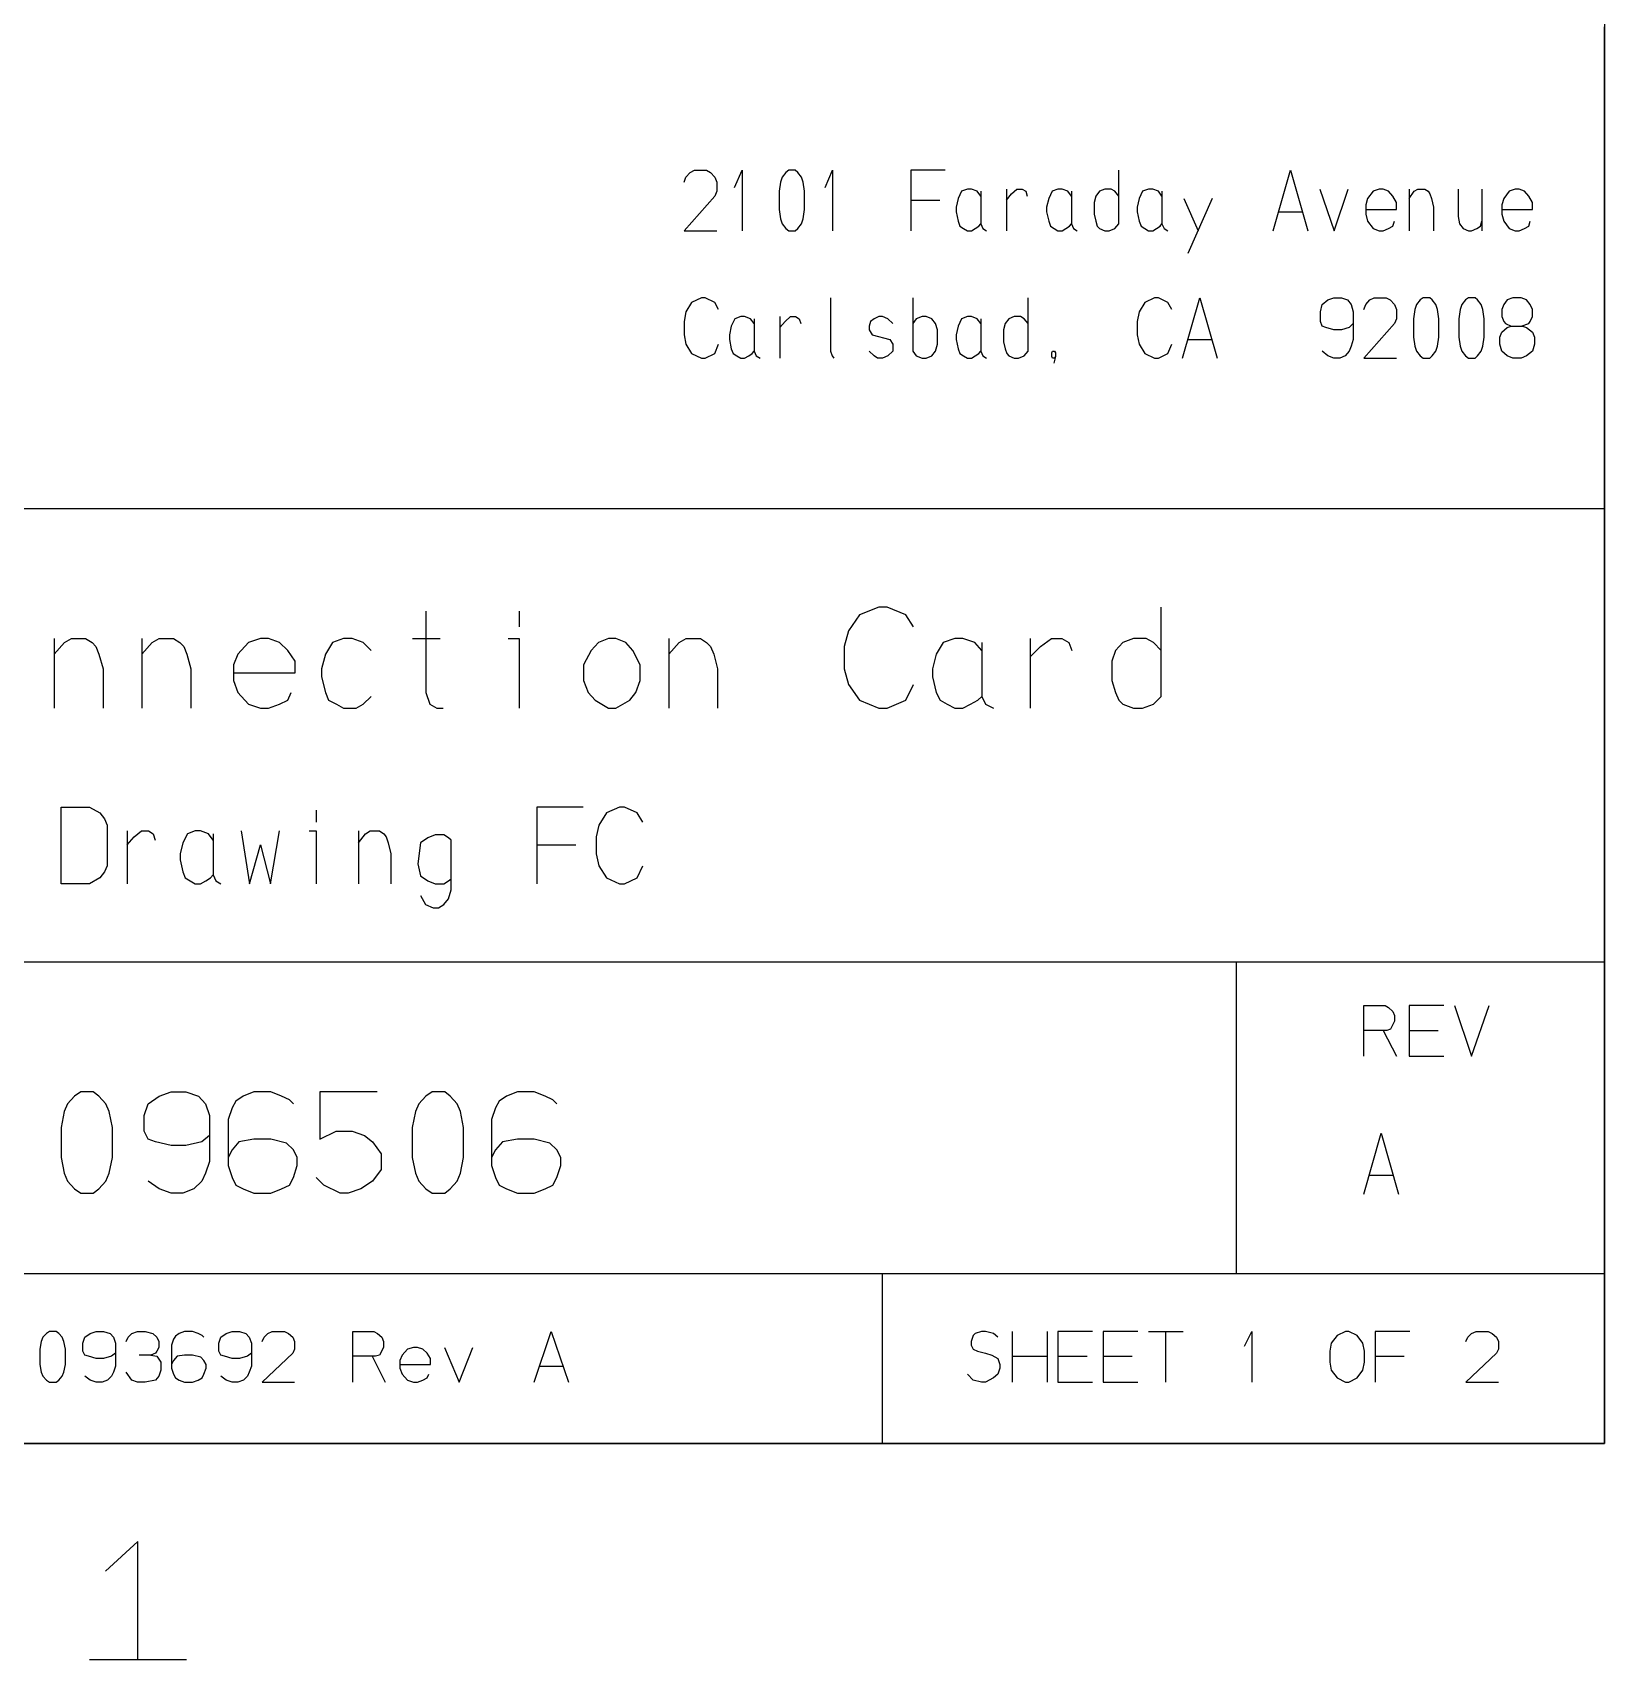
# Model space of a CAD drawing. Extents: x 0 to 1189, y 35 to 806.
# Drawn here: x 1009.8 to 1162.5, y 40.6 to 198.6 of the extents above; entities that cross this region are included whole.
import ezdxf

# ---------------------------------------------------------------- set-up
doc = ezdxf.new("R2010")
doc.units = 0
doc.layers.add('1', color=1, linetype='CONTINUOUS')

msp = doc.modelspace()

# ---------------------------------------------------------------- linework, layer by layer
at = {"layer": '1'}
for p, q in [((1162.45, 776.73), (1162.45, 61.63)), ((1162.45, 61.63), (1162.45, 199.13)), ((1073.25, 184.55), (1073.65, 185)), ((1073.65, 185), (1074.08, 185.23)), ((1074.08, 185.23), (1075.25, 185.23)), ((1075.25, 185.23), (1075.63, 185)), ((1075.63, 185), (1076.05, 184.55)), ((1077.98, 183.55), (1078.7, 185.23)), ((1078.7, 185.23), (1078.7, 179.35)), ((1082.95, 185), (1082.6, 184.55)), ((1083.25, 185.23), (1082.95, 185)), ((1083.85, 185.23), (1083.25, 185.23)), ((1084.13, 185), (1083.85, 185.23)), ((1084.48, 184.55), (1084.13, 185)), ((1086.78, 183.55), (1087.5, 185.23)), ((1087.5, 185.23), (1087.5, 179.35)), ((1098.43, 185.23), (1095.08, 185.23)), ((1095.08, 185.23), (1095.08, 179.35)), ((1115.28, 180.03), (1115.28, 185.23)), ((1130.28, 179.35), (1131.95, 185.23)), ((1131.95, 185.23), (1133.65, 179.35)), ((1073.07, 184.08), (1073.25, 184.55)), ((1076.05, 184.55), (1076.25, 184.08)), ((1076.25, 184.08), (1076.25, 183.18)), ((1082.45, 184.08), (1082.3, 183.18)), ((1082.6, 184.55), (1082.45, 184.08)), ((1084.63, 184.08), (1084.48, 184.55)), ((1084.78, 183.18), (1084.63, 184.08)), ((1100.58, 183.4), (1100, 183.18)), ((1100.98, 183.4), (1100.58, 183.4)), ((1101.53, 183.18), (1100.98, 183.4)), ((1104.38, 183.4), (1104.38, 179.35)), ((1104.88, 182.93), (1105.4, 183.4)), ((1105.4, 183.4), (1105.9, 183.4)), ((1105.9, 183.4), (1106.25, 183.18)), ((1109.38, 183.4), (1108.8, 183.18)), ((1109.78, 183.4), (1109.38, 183.4)), ((1110.35, 183.18), (1109.78, 183.4)), ((1113.93, 183.4), (1113.4, 183.18)), ((1114.55, 183.4), (1113.93, 183.4)), ((1114.9, 183.18), (1114.55, 183.4)), ((1118.18, 183.4), (1117.6, 183.18)), ((1118.58, 183.4), (1118.18, 183.4)), ((1119.15, 183.18), (1118.58, 183.4)), ((1134.8, 183.4), (1136.2, 179.35)), ((1136.2, 179.35), (1137.55, 183.4)), ((1140.58, 183.4), (1140, 183.18)), ((1140.95, 183.4), (1140.58, 183.4)), ((1141.48, 183.18), (1140.95, 183.4)), ((1143.48, 183.4), (1143.48, 179.35)), ((1143.98, 183.18), (1144.33, 183.4)), ((1144.33, 183.4), (1145, 183.4)), ((1145, 183.4), (1145.33, 183.18)), ((1148.23, 183.4), (1148.23, 180.73)), ((1150.55, 183.4), (1150.55, 179.35)), ((1153.78, 183.4), (1153.2, 183.18)), ((1154.15, 183.4), (1153.78, 183.4)), ((1154.7, 183.18), (1154.15, 183.4)), ((1076.05, 182.7), (1073.08, 179.35)), ((1076.25, 183.18), (1076.05, 182.7)), ((1082.3, 183.18), (1082.3, 181.4)), ((1084.78, 181.4), (1084.78, 183.18)), ((1095.08, 182.33), (1097.9, 182.33)), ((1099.68, 182.48), (1099.48, 181.65)), ((1099.48, 181.65), (1099.48, 181.18)), ((1100, 183.18), (1099.68, 182.48)), ((1101.88, 182.7), (1101.53, 183.18)), ((1101.88, 183.18), (1101.88, 180.03)), ((1104.38, 182.33), (1104.88, 182.93)), ((1106.25, 183.18), (1106.4, 182.7)), ((1108.48, 182.48), (1108.28, 181.65)), ((1108.28, 181.65), (1108.28, 181.18)), ((1108.8, 183.18), (1108.48, 182.48)), ((1110.68, 182.7), (1110.35, 183.18)), ((1110.68, 183.18), (1110.68, 180.03)), ((1113.05, 182.7), (1112.88, 182.1)), ((1112.88, 182.1), (1112.88, 180.95)), ((1113.4, 183.18), (1113.05, 182.7)), ((1115.28, 182.7), (1114.9, 183.18)), ((1117.28, 182.48), (1117.08, 181.65)), ((1117.08, 181.65), (1117.08, 181.18)), ((1117.6, 183.18), (1117.28, 182.48)), ((1119.48, 182.7), (1119.15, 183.18)), ((1119.48, 183.18), (1119.48, 180.03)), ((1121.6, 182.48), (1123, 179.35)), ((1124.35, 182.48), (1121.98, 177.13)), ((1139.45, 182.48), (1139.28, 181.88)), ((1139.28, 181.88), (1139.28, 180.95)), ((1140, 183.18), (1139.45, 182.48)), ((1141.9, 182.7), (1141.48, 183.18)), ((1142.25, 182.1), (1141.9, 182.7)), ((1142.25, 181.4), (1142.25, 182.1)), ((1143.48, 182.48), (1143.98, 183.18)), ((1145.33, 183.18), (1145.5, 182.93)), ((1145.5, 182.93), (1145.65, 182.48)), ((1145.65, 182.48), (1145.85, 181.65)), ((1145.85, 181.65), (1145.85, 179.35)), ((1152.68, 182.48), (1152.48, 181.88)), ((1152.48, 181.88), (1152.48, 180.95)), ((1153.2, 183.18), (1152.68, 182.48)), ((1155.1, 182.7), (1154.7, 183.18)), ((1155.45, 182.1), (1155.1, 182.7)), ((1155.45, 181.4), (1155.45, 182.1)), ((1082.3, 181.4), (1082.45, 180.5)), ((1082.45, 180.5), (1082.6, 180.03)), ((1084.48, 180.03), (1084.63, 180.5)), ((1084.63, 180.5), (1084.78, 181.4)), ((1099.48, 181.18), (1099.68, 180.28)), ((1099.68, 180.28), (1099.85, 179.8)), ((1108.28, 181.18), (1108.48, 180.28)), ((1108.48, 180.28), (1108.65, 179.8)), ((1112.88, 180.95), (1113.05, 180.28)), ((1113.05, 180.28), (1113.2, 179.8)), ((1117.08, 181.18), (1117.28, 180.28)), ((1117.28, 180.28), (1117.45, 179.8)), ((1130.78, 181.18), (1133.15, 181.18)), ((1139.28, 181.4), (1142.25, 181.4)), ((1139.28, 180.95), (1139.45, 180.28)), ((1139.45, 180.28), (1140, 179.58)), ((1141.9, 179.8), (1142.05, 180.28)), ((1148.23, 180.73), (1148.38, 180.03)), ((1150.4, 179.8), (1150.55, 180.28)), ((1152.48, 181.4), (1155.45, 181.4)), ((1152.48, 180.95), (1152.68, 180.28)), ((1152.68, 180.28), (1153.2, 179.58)), ((1155.1, 179.8), (1155.25, 180.28)), ((1073.08, 179.35), (1076.25, 179.35)), ((1082.6, 180.03), (1082.95, 179.58)), ((1082.95, 179.58), (1083.25, 179.35)), ((1083.25, 179.35), (1083.85, 179.35)), ((1083.85, 179.35), (1084.13, 179.58)), ((1084.13, 179.58), (1084.48, 180.03)), ((1099.85, 179.8), (1100.2, 179.58)), ((1100.2, 179.58), (1100.58, 179.35)), ((1100.58, 179.35), (1100.98, 179.35)), ((1100.98, 179.35), (1101.35, 179.58)), ((1101.35, 179.58), (1101.7, 179.8)), ((1101.7, 179.8), (1101.88, 180.03)), ((1101.88, 180.03), (1102.08, 179.58)), ((1102.08, 179.58), (1102.45, 179.35)), ((1108.65, 179.8), (1109, 179.58)), ((1109, 179.58), (1109.38, 179.35)), ((1109.38, 179.35), (1109.78, 179.35)), ((1109.78, 179.35), (1110.15, 179.58)), ((1110.15, 179.58), (1110.5, 179.8)), ((1110.5, 179.8), (1110.68, 180.03)), ((1110.68, 180.03), (1110.88, 179.58)), ((1110.88, 179.58), (1111.25, 179.35)), ((1113.2, 179.8), (1113.4, 179.58)), ((1113.4, 179.58), (1113.93, 179.35)), ((1113.93, 179.35), (1114.35, 179.35)), ((1114.35, 179.35), (1114.9, 179.58)), ((1114.9, 179.58), (1115.28, 180.03)), ((1117.45, 179.8), (1117.8, 179.58)), ((1117.8, 179.58), (1118.18, 179.35)), ((1118.18, 179.35), (1118.58, 179.35)), ((1118.58, 179.35), (1118.95, 179.58)), ((1118.95, 179.58), (1119.3, 179.8)), ((1119.3, 179.8), (1119.48, 180.03)), ((1119.48, 180.03), (1119.68, 179.58)), ((1119.68, 179.58), (1120.05, 179.35)), ((1140, 179.58), (1140.58, 179.35)), ((1140.58, 179.35), (1140.95, 179.35)), ((1140.95, 179.35), (1141.48, 179.58)), ((1141.48, 179.58), (1141.9, 179.8)), ((1148.38, 180.03), (1148.73, 179.58)), ((1148.73, 179.58), (1149.23, 179.35)), ((1149.23, 179.35), (1149.55, 179.35)), ((1149.55, 179.35), (1150.05, 179.58)), ((1150.05, 179.58), (1150.4, 179.8)), ((1153.2, 179.58), (1153.78, 179.35)), ((1153.78, 179.35), (1154.15, 179.35)), ((1154.15, 179.35), (1154.7, 179.58)), ((1154.7, 179.58), (1155.1, 179.8)), ((1073.8, 172.4), (1073.25, 171.48)), ((1074.75, 172.85), (1073.8, 172.4)), ((1075.13, 172.85), (1074.75, 172.85)), ((1076.05, 172.4), (1075.13, 172.85)), ((1076.43, 171.7), (1076.05, 172.4)), ((1087.28, 172.85), (1087.28, 167.65)), ((1095.28, 172.85), (1095.28, 167.65)), ((1106.48, 167.65), (1106.48, 172.85)), ((1117.8, 172.4), (1117.28, 171.48)), ((1118.75, 172.85), (1117.8, 172.4)), ((1119.15, 172.85), (1118.75, 172.85)), ((1120.05, 172.4), (1119.15, 172.85)), ((1120.45, 171.7), (1120.05, 172.4)), ((1121.48, 166.98), (1123.15, 172.85)), ((1123.15, 172.85), (1124.85, 166.98)), ((1134.88, 171.48), (1135.05, 172.18)), ((1135.05, 172.18), (1135.6, 172.63)), ((1135.6, 172.63), (1136.18, 172.85)), ((1136.18, 172.85), (1136.9, 172.85)), ((1136.9, 172.85), (1137.5, 172.63)), ((1137.5, 172.63), (1137.85, 172.18)), ((1137.85, 172.18), (1138.05, 171.48)), ((1139.08, 171.7), (1139.28, 172.18)), ((1139.28, 172.18), (1139.65, 172.63)), ((1139.65, 172.63), (1140.08, 172.85)), ((1140.08, 172.85), (1141.25, 172.85)), ((1141.25, 172.85), (1141.65, 172.63)), ((1141.65, 172.63), (1142.05, 172.18)), ((1142.05, 172.18), (1142.25, 171.7)), ((1144.2, 172.18), (1144.05, 171.7)), ((1144.55, 172.63), (1144.2, 172.18)), ((1144.85, 172.85), (1144.55, 172.63)), ((1145.48, 172.85), (1144.85, 172.85)), ((1145.73, 172.63), (1145.48, 172.85)), ((1146.08, 172.18), (1145.73, 172.63)), ((1146.23, 171.7), (1146.08, 172.18)), ((1148.6, 172.18), (1148.45, 171.7)), ((1148.95, 172.63), (1148.6, 172.18)), ((1149.25, 172.85), (1148.95, 172.63)), ((1149.88, 172.85), (1149.25, 172.85)), ((1150.13, 172.63), (1149.88, 172.85)), ((1150.48, 172.18), (1150.13, 172.63)), ((1150.63, 171.7), (1150.48, 172.18)), ((1152.68, 172.18), (1152.48, 171.7)), ((1153, 172.63), (1152.68, 172.18)), ((1153.55, 172.85), (1153, 172.63)), ((1154.35, 172.85), (1153.55, 172.85)), ((1154.88, 172.63), (1154.35, 172.85)), ((1155.25, 172.18), (1154.88, 172.63)), ((1155.45, 171.7), (1155.25, 172.18)), ((1073.25, 171.48), (1073.08, 170.55)), ((1078, 170.8), (1077.65, 170.1)), ((1078.58, 171.03), (1078, 170.8)), ((1078.95, 171.03), (1078.58, 171.03)), ((1079.53, 170.8), (1078.95, 171.03)), ((1079.88, 170.33), (1079.53, 170.8)), ((1079.88, 170.8), (1079.88, 167.65)), ((1082.38, 171.03), (1082.38, 166.98)), ((1082.88, 170.55), (1083.4, 171.03)), ((1083.4, 171.03), (1083.9, 171.03)), ((1083.9, 171.03), (1084.25, 170.8)), ((1084.25, 170.8), (1084.4, 170.33)), ((1091.53, 170.8), (1091.18, 170.55)), ((1092, 171.03), (1091.53, 170.8)), ((1092.35, 171.03), (1092, 171.03)), ((1092.85, 170.8), (1092.35, 171.03)), ((1093.35, 170.33), (1092.85, 170.8)), ((1095.6, 170.8), (1095.28, 170.33)), ((1096.18, 171.03), (1095.6, 170.8)), ((1096.58, 171.03), (1096.18, 171.03)), ((1097.13, 170.8), (1096.58, 171.03)), ((1097.48, 170.33), (1097.13, 170.8)), ((1100, 170.8), (1099.68, 170.1)), ((1100.58, 171.03), (1100, 170.8)), ((1100.98, 171.03), (1100.58, 171.03)), ((1101.53, 170.8), (1100.98, 171.03)), ((1101.88, 170.33), (1101.53, 170.8)), ((1101.88, 170.8), (1101.88, 167.65)), ((1104.6, 170.8), (1104.25, 170.33)), ((1105.13, 171.03), (1104.6, 170.8)), ((1105.75, 171.03), (1105.13, 171.03)), ((1106.1, 170.8), (1105.75, 171.03)), ((1106.48, 170.33), (1106.1, 170.8)), ((1117.28, 171.48), (1117.08, 170.55)), ((1134.88, 170.55), (1134.88, 171.48)), ((1138.05, 171.48), (1138.05, 168.8)), ((1142.25, 170.8), (1142.05, 170.33)), ((1142.25, 171.7), (1142.25, 170.8)), ((1144.05, 171.7), (1143.9, 170.8)), ((1143.9, 170.8), (1143.9, 169.03)), ((1146.38, 170.8), (1146.23, 171.7)), ((1146.38, 169.03), (1146.38, 170.8)), ((1148.45, 171.7), (1148.3, 170.8)), ((1148.3, 170.8), (1148.3, 169.03)), ((1150.78, 170.8), (1150.63, 171.7)), ((1150.78, 169.03), (1150.78, 170.8)), ((1152.48, 171.7), (1152.48, 171.03)), ((1152.48, 171.03), (1152.68, 170.55)), ((1155.25, 170.55), (1155.45, 171.03)), ((1155.45, 171.03), (1155.45, 171.7)), ((1073.08, 170.55), (1073.08, 169.25)), ((1073.08, 169.25), (1073.25, 168.35)), ((1077.65, 170.1), (1077.48, 169.25)), ((1077.48, 169.25), (1077.48, 168.8)), ((1082.38, 169.95), (1082.88, 170.55)), ((1091.18, 170.55), (1091.03, 170.1)), ((1091.03, 170.1), (1091.03, 169.73)), ((1091.03, 169.73), (1091.35, 169.25)), ((1091.35, 169.25), (1093.05, 168.8)), ((1097.68, 169.73), (1097.48, 170.33)), ((1097.68, 168.35), (1097.68, 169.73)), ((1099.68, 170.1), (1099.48, 169.25)), ((1099.48, 169.25), (1099.48, 168.8)), ((1104.25, 170.33), (1104.08, 169.73)), ((1104.08, 169.73), (1104.08, 168.58)), ((1117.08, 170.55), (1117.08, 169.25)), ((1117.08, 169.25), (1117.28, 168.35)), ((1135.05, 170.1), (1134.88, 170.55)), ((1135.4, 169.95), (1135.05, 170.1)), ((1136.18, 169.73), (1135.4, 169.95)), ((1136.9, 169.73), (1136.18, 169.73)), ((1137.65, 169.95), (1136.9, 169.73)), ((1138.05, 170.33), (1137.65, 169.95)), ((1142.05, 170.33), (1139.08, 166.98)), ((1143.9, 169.03), (1144.05, 168.13)), ((1146.23, 168.13), (1146.38, 169.03)), ((1148.3, 169.03), (1148.45, 168.13)), ((1150.63, 168.13), (1150.78, 169.03)), ((1152.28, 169.03), (1152.48, 169.5)), ((1152.28, 168.35), (1152.28, 169.03)), ((1152.48, 169.5), (1153, 169.95)), ((1152.68, 170.55), (1152.83, 170.33)), ((1152.83, 170.33), (1153.4, 170.1)), ((1153, 169.95), (1153.4, 170.1)), ((1153.4, 170.1), (1154.5, 170.1)), ((1154.35, 170.1), (1155.1, 170.33)), ((1154.5, 170.1), (1154.88, 169.95)), ((1154.88, 169.95), (1155.45, 169.5)), ((1155.1, 170.33), (1155.25, 170.55)), ((1155.45, 169.5), (1155.65, 169.03)), ((1155.65, 169.03), (1155.65, 168.35)), ((1073.25, 168.35), (1073.8, 167.43)), ((1073.8, 167.43), (1074.75, 166.98)), ((1075.13, 166.98), (1076.05, 167.43)), ((1076.05, 167.43), (1076.43, 168.35)), ((1077.48, 168.8), (1077.65, 167.88)), ((1077.65, 167.88), (1077.85, 167.43)), ((1077.85, 167.43), (1078.2, 167.2)), ((1079.35, 167.2), (1079.68, 167.43)), ((1079.68, 167.43), (1079.88, 167.65)), ((1079.88, 167.65), (1080.08, 167.2)), ((1087.28, 167.65), (1087.45, 167.2)), ((1091.53, 167.2), (1091.03, 167.65)), ((1093.35, 167.65), (1092.85, 167.2)), ((1093.05, 168.8), (1093.35, 168.35)), ((1093.35, 168.35), (1093.35, 167.65)), ((1095.28, 167.65), (1095.6, 167.2)), ((1097.13, 167.2), (1097.48, 167.65)), ((1097.48, 167.65), (1097.68, 168.35)), ((1099.48, 168.8), (1099.68, 167.88)), ((1099.68, 167.88), (1099.85, 167.43)), ((1099.85, 167.43), (1100.2, 167.2)), ((1101.35, 167.2), (1101.7, 167.43)), ((1101.7, 167.43), (1101.88, 167.65)), ((1101.88, 167.65), (1102.08, 167.2)), ((1104.08, 168.58), (1104.25, 167.88)), ((1104.25, 167.88), (1104.4, 167.43)), ((1104.4, 167.43), (1104.6, 167.2)), ((1106.1, 167.2), (1106.48, 167.65)), ((1108.78, 167.5), (1108.85, 167.65)), ((1108.78, 167.13), (1108.78, 167.5)), ((1108.85, 167.65), (1109.05, 167.65)), ((1109.05, 167.65), (1109.13, 167.5)), ((1109.13, 167.5), (1109.13, 167.13)), ((1117.28, 168.35), (1117.8, 167.43)), ((1117.8, 167.43), (1118.75, 166.98)), ((1119.15, 166.98), (1120.05, 167.43)), ((1120.05, 167.43), (1120.45, 168.35)), ((1121.98, 168.8), (1124.35, 168.8)), ((1135.6, 167.2), (1135.05, 167.65)), ((1137.65, 167.65), (1137.28, 167.2)), ((1137.85, 168.13), (1137.65, 167.65)), ((1138.05, 168.8), (1137.85, 168.13)), ((1144.05, 168.13), (1144.2, 167.65)), ((1144.2, 167.65), (1144.55, 167.2)), ((1145.73, 167.2), (1146.08, 167.65)), ((1146.08, 167.65), (1146.23, 168.13)), ((1148.45, 168.13), (1148.6, 167.65)), ((1148.6, 167.65), (1148.95, 167.2)), ((1150.13, 167.2), (1150.48, 167.65)), ((1150.48, 167.65), (1150.63, 168.13)), ((1152.48, 167.65), (1152.28, 168.35)), ((1153, 167.2), (1152.48, 167.65)), ((1155.45, 167.65), (1154.88, 167.2)), ((1155.65, 168.35), (1155.45, 167.65)), ((1074.75, 166.98), (1075.13, 166.98)), ((1078.2, 167.2), (1078.58, 166.98)), ((1078.58, 166.98), (1078.95, 166.98)), ((1078.95, 166.98), (1079.35, 167.2)), ((1080.08, 167.2), (1080.45, 166.98)), ((1087.45, 167.2), (1087.6, 166.98)), ((1091.85, 166.98), (1091.53, 167.2)), ((1092.35, 166.98), (1091.85, 166.98)), ((1092.85, 167.2), (1092.35, 166.98)), ((1095.6, 167.2), (1096.18, 166.98)), ((1096.18, 166.98), (1096.58, 166.98)), ((1096.58, 166.98), (1097.13, 167.2)), ((1100.2, 167.2), (1100.58, 166.98)), ((1100.58, 166.98), (1100.98, 166.98)), ((1100.98, 166.98), (1101.35, 167.2)), ((1102.08, 167.2), (1102.45, 166.98)), ((1104.6, 167.2), (1105.13, 166.98)), ((1105.13, 166.98), (1105.55, 166.98)), ((1105.55, 166.98), (1106.1, 167.2)), ((1108.85, 166.98), (1108.78, 167.13)), ((1109.05, 166.98), (1108.85, 166.98)), ((1109.05, 166.75), (1108.98, 166.5)), ((1109.13, 167.13), (1109.05, 166.98)), ((1109.13, 167.13), (1109.05, 166.75)), ((1118.75, 166.98), (1119.15, 166.98)), ((1136.18, 166.98), (1135.6, 167.2)), ((1136.75, 166.98), (1136.18, 166.98)), ((1137.28, 167.2), (1136.75, 166.98)), ((1139.08, 166.98), (1142.25, 166.98)), ((1144.55, 167.2), (1144.85, 166.98)), ((1144.85, 166.98), (1145.48, 166.98)), ((1145.48, 166.98), (1145.73, 167.2)), ((1148.95, 167.2), (1149.25, 166.98)), ((1149.25, 166.98), (1149.88, 166.98)), ((1149.88, 166.98), (1150.13, 167.2)), ((1153.55, 166.98), (1153, 167.2)), ((1154.35, 166.98), (1153.55, 166.98)), ((1154.88, 167.2), (1154.35, 166.98)), ((865.42, 152.38), (1162.45, 152.38)), ((1048, 142.43), (1048, 134.53)), ((1057.05, 142.43), (1057.05, 140.9)), ((1092, 142.8), (1090.1, 142.05)), ((1092.78, 142.8), (1092, 142.8)), ((1094.6, 142.05), (1092.78, 142.8)), ((1119.4, 134.15), (1119.4, 142.8)), ((1090.1, 142.05), (1089.03, 140.5)), ((1095.35, 140.9), (1094.6, 142.05)), ((1011.9, 139.75), (1011.9, 133)), ((1011.9, 138.23), (1012.9, 139.38)), ((1012.9, 139.38), (1013.58, 139.75)), ((1013.58, 139.75), (1014.95, 139.75)), ((1014.95, 139.75), (1015.58, 139.38)), ((1015.58, 139.38), (1015.95, 138.98)), ((1020.43, 139.75), (1020.43, 133)), ((1020.43, 138.23), (1021.43, 139.38)), ((1021.43, 139.38), (1022.1, 139.75)), ((1022.1, 139.75), (1023.48, 139.75)), ((1023.48, 139.75), (1024.1, 139.38)), ((1024.1, 139.38), (1024.48, 138.98)), ((1030.78, 139.38), (1029.73, 138.23)), ((1031.93, 139.75), (1030.78, 139.38)), ((1032.7, 139.75), (1031.93, 139.75)), ((1033.78, 139.38), (1032.7, 139.75)), ((1034.6, 138.6), (1033.78, 139.38)), ((1038.93, 139.38), (1038.25, 138.23)), ((1040, 139.75), (1038.93, 139.38)), ((1040.85, 139.75), (1040, 139.75)), ((1041.9, 139.38), (1040.85, 139.75)), ((1042.68, 138.6), (1041.9, 139.38)), ((1046.7, 139.75), (1049.38, 139.75)), ((1055.98, 139.75), (1057.05, 139.75)), ((1057.05, 139.75), (1057.05, 133)), ((1064.75, 139.38), (1064.05, 138.6)), ((1065.73, 139.75), (1064.75, 139.38)), ((1066.43, 139.75), (1065.73, 139.75)), ((1067.43, 139.38), (1066.43, 139.75)), ((1068.1, 138.6), (1067.43, 139.38)), ((1071.58, 139.75), (1071.58, 133)), ((1071.58, 138.23), (1072.58, 139.38)), ((1072.58, 139.38), (1073.28, 139.75)), ((1073.28, 139.75), (1074.65, 139.75)), ((1074.65, 139.75), (1075.25, 139.38)), ((1075.25, 139.38), (1075.63, 138.98)), ((1089.03, 140.5), (1088.63, 138.98)), ((1098.23, 139.38), (1097.55, 138.23)), ((1099.38, 139.75), (1098.23, 139.38)), ((1100.15, 139.75), (1099.38, 139.75)), ((1101.3, 139.38), (1100.15, 139.75)), ((1101.98, 138.6), (1101.3, 139.38)), ((1101.98, 139.38), (1101.98, 134.15)), ((1106.68, 139.75), (1106.68, 133)), ((1107.68, 138.98), (1108.75, 139.75)), ((1108.75, 139.75), (1109.75, 139.75)), ((1109.75, 139.75), (1110.43, 139.38)), ((1110.43, 139.38), (1110.73, 138.6)), ((1115.68, 139.38), (1114.98, 138.6)), ((1116.73, 139.75), (1115.68, 139.38)), ((1117.95, 139.75), (1116.73, 139.75)), ((1118.65, 139.38), (1117.95, 139.75)), ((1119.4, 138.6), (1118.65, 139.38)), ((1015.95, 138.98), (1016.25, 138.23)), ((1016.25, 138.23), (1016.65, 136.83)), ((1024.48, 138.98), (1024.78, 138.23)), ((1024.78, 138.23), (1025.18, 136.83)), ((1029.73, 138.23), (1029.33, 137.2)), ((1035.3, 137.58), (1034.6, 138.6)), ((1035.3, 136.43), (1035.3, 137.58)), ((1038.25, 138.23), (1037.85, 136.83)), ((1064.05, 138.6), (1063.3, 137.2)), ((1068.8, 137.2), (1068.1, 138.6)), ((1075.63, 138.98), (1075.95, 138.23)), ((1075.95, 138.23), (1076.33, 136.83)), ((1088.63, 138.98), (1088.63, 136.83)), ((1097.55, 138.23), (1097.18, 136.83)), ((1106.68, 137.98), (1107.68, 138.98)), ((1114.98, 138.6), (1114.6, 137.58)), ((1114.6, 137.58), (1114.6, 135.68)), ((1016.65, 136.83), (1016.65, 133)), ((1025.18, 136.83), (1025.18, 133)), ((1029.33, 137.2), (1029.33, 135.68)), ((1029.33, 136.43), (1035.3, 136.43)), ((1037.85, 136.83), (1037.85, 136.05)), ((1037.85, 136.05), (1038.25, 134.53)), ((1063.3, 137.2), (1063.3, 135.68)), ((1068.8, 135.68), (1068.8, 137.2)), ((1076.33, 136.83), (1076.33, 133)), ((1088.63, 136.83), (1089.03, 135.3)), ((1097.18, 136.83), (1097.18, 136.05)), ((1097.18, 136.05), (1097.55, 134.53)), ((1029.33, 135.68), (1029.73, 134.53)), ((1029.73, 134.53), (1030.78, 133.38)), ((1034.6, 133.78), (1034.93, 134.53)), ((1038.25, 134.53), (1038.55, 133.78)), ((1048, 134.53), (1048.38, 133.38)), ((1063.3, 135.68), (1063.75, 134.53)), ((1063.75, 134.53), (1064.43, 133.78)), ((1067.8, 133.78), (1068.4, 134.53)), ((1068.4, 134.53), (1068.8, 135.68)), ((1089.03, 135.3), (1090.1, 133.78)), ((1094.6, 133.78), (1095.35, 135.3)), ((1097.55, 134.53), (1097.93, 133.78)), ((1114.6, 135.68), (1114.98, 134.53)), ((1114.98, 134.53), (1115.28, 133.78)), ((1030.78, 133.38), (1031.93, 133)), ((1031.93, 133), (1032.7, 133)), ((1032.7, 133), (1033.78, 133.38)), ((1033.78, 133.38), (1034.6, 133.78)), ((1038.55, 133.78), (1039.33, 133.38)), ((1039.33, 133.38), (1040, 133)), ((1040, 133), (1041.23, 133)), ((1041.23, 133), (1041.9, 133.38)), ((1041.9, 133.38), (1042.68, 134.15)), ((1048.38, 133.38), (1049.05, 133)), ((1049.05, 133), (1049.68, 133)), ((1064.43, 133.78), (1065.73, 133)), ((1065.73, 133), (1066.43, 133)), ((1066.43, 133), (1067.8, 133.78)), ((1090.1, 133.78), (1092, 133)), ((1092, 133), (1092.78, 133)), ((1092.78, 133), (1094.6, 133.78)), ((1097.93, 133.78), (1098.63, 133.38)), ((1098.63, 133.38), (1099.38, 133)), ((1099.38, 133), (1100.15, 133)), ((1100.15, 133), (1100.9, 133.38)), ((1100.9, 133.38), (1101.6, 133.78)), ((1101.6, 133.78), (1101.98, 134.15)), ((1101.98, 134.15), (1102.35, 133.38)), ((1102.35, 133.38), (1103.13, 133)), ((1115.28, 133.78), (1115.68, 133.38)), ((1115.68, 133.38), (1116.73, 133)), ((1116.73, 133), (1117.58, 133)), ((1117.58, 133), (1118.65, 133.38)), ((1118.65, 133.38), (1119.4, 134.15)), ((1012.58, 115.95), (1012.58, 123.4)), ((1012.58, 123.4), (1015.33, 123.4)), ((1015.33, 123.4), (1016.35, 122.83)), ((1063.28, 123.4), (1058.78, 123.4)), ((1058.78, 123.4), (1058.78, 115.95)), ((1066.8, 123.4), (1065.53, 122.83)), ((1067.3, 123.4), (1066.8, 123.4)), ((1068.53, 122.83), (1067.3, 123.4)), ((1016.35, 122.83), (1016.8, 122.25)), ((1016.8, 122.25), (1017.05, 121.65)), ((1017.05, 121.65), (1017.05, 117.7)), ((1037.35, 123.1), (1037.35, 121.95)), ((1064.8, 121.65), (1064.55, 120.5)), ((1065.53, 122.83), (1064.8, 121.65)), ((1069.05, 121.95), (1068.53, 122.83)), ((1019, 121.08), (1019, 115.95)), ((1019, 119.73), (1019.68, 120.5)), ((1019.68, 120.5), (1020.38, 121.08)), ((1020.38, 121.08), (1021.05, 121.08)), ((1021.05, 121.08), (1021.5, 120.8)), ((1021.5, 120.8), (1021.7, 120.2)), ((1024.85, 120.8), (1024.38, 119.93)), ((1025.6, 121.08), (1024.85, 120.8)), ((1026.1, 121.08), (1025.6, 121.08)), ((1026.88, 120.8), (1026.1, 121.08)), ((1027.33, 120.2), (1026.88, 120.8)), ((1027.33, 120.8), (1027.33, 116.83)), ((1030.05, 121.08), (1030.88, 115.95)), ((1032.9, 115.95), (1033.78, 121.08)), ((1036.65, 121.08), (1037.35, 121.08)), ((1037.35, 121.08), (1037.35, 115.95)), ((1041.45, 121.08), (1041.45, 115.95)), ((1041.45, 119.93), (1042.13, 120.8)), ((1042.13, 120.8), (1042.58, 121.08)), ((1042.58, 121.08), (1043.5, 121.08)), ((1043.5, 121.08), (1043.9, 120.8)), ((1043.9, 120.8), (1044.15, 120.5)), ((1044.15, 120.5), (1044.35, 119.93)), ((1048.2, 120.4), (1047.48, 119.93)), ((1048.9, 120.7), (1048.2, 120.4)), ((1049.73, 120.7), (1048.9, 120.7)), ((1050.18, 120.4), (1049.73, 120.7)), ((1050.45, 120.2), (1050.18, 120.4)), ((1050.45, 115.38), (1050.45, 120.2)), ((1064.55, 120.5), (1064.55, 118.85)), ((1024.38, 119.93), (1024.13, 118.85)), ((1024.13, 118.85), (1024.13, 118.28)), ((1030.88, 115.95), (1031.95, 119.73)), ((1031.95, 119.73), (1032.9, 115.95)), ((1044.35, 119.93), (1044.6, 118.85)), ((1044.6, 118.85), (1044.6, 115.95)), ((1047.48, 119.93), (1047.23, 117.88)), ((1058.78, 119.73), (1062.55, 119.73)), ((1064.55, 118.85), (1064.8, 117.7)), ((1016.8, 117.1), (1016.35, 116.53)), ((1017.05, 117.7), (1016.8, 117.1)), ((1024.13, 118.28), (1024.38, 117.1)), ((1024.38, 117.1), (1024.63, 116.53)), ((1047.23, 117.88), (1047.48, 116.73)), ((1064.8, 117.7), (1065.53, 116.53)), ((1068.53, 116.53), (1069.05, 117.7)), ((1015.33, 115.95), (1012.58, 115.95)), ((1016.35, 116.53), (1015.33, 115.95)), ((1024.63, 116.53), (1025.1, 116.25)), ((1025.1, 116.25), (1025.6, 115.95)), ((1025.6, 115.95), (1026.1, 115.95)), ((1026.1, 115.95), (1026.63, 116.25)), ((1026.63, 116.25), (1027.08, 116.53)), ((1027.08, 116.53), (1027.33, 116.83)), ((1027.33, 116.83), (1027.6, 116.25)), ((1027.6, 116.25), (1028.1, 115.95)), ((1047.48, 116.73), (1048.2, 116.25)), ((1048.2, 116.25), (1048.9, 115.95)), ((1048.9, 115.95), (1049.73, 115.95)), ((1049.73, 115.95), (1050.18, 116.25)), ((1050.18, 116.25), (1050.45, 116.43)), ((1050.18, 114.5), (1050.45, 115.38)), ((1065.53, 116.53), (1066.8, 115.95)), ((1066.8, 115.95), (1067.3, 115.95)), ((1067.3, 115.95), (1068.53, 116.53)), ((1047.48, 114.8), (1047.95, 113.93)), ((1047.95, 113.93), (1048.7, 113.63)), ((1049.23, 113.63), (1049.73, 113.93)), ((1049.73, 113.93), (1050.18, 114.5)), ((1048.7, 113.63), (1049.23, 113.63)), ((865.42, 108.38), (1162.45, 108.38)), ((1126.7, 108.38), (1126.7, 78.13)), ((1139.08, 99.23), (1139.08, 104.13)), ((1139.08, 104.13), (1141.15, 104.13)), ((1141.15, 104.13), (1141.48, 103.93)), ((1141.48, 103.93), (1141.9, 103.55)), ((1141.9, 103.55), (1142.05, 103.15)), ((1142.05, 103.15), (1142.05, 102.6)), ((1146.85, 104.13), (1143.48, 104.13)), ((1143.48, 104.13), (1143.48, 99.23)), ((1147.88, 104.13), (1149.55, 99.23)), ((1149.55, 99.23), (1151.25, 104.13)), ((1141.3, 101.7), (1139.08, 101.7)), ((1140.95, 101.7), (1142.25, 99.23)), ((1141.68, 101.83), (1141.3, 101.7)), ((1142.05, 102.6), (1141.68, 101.83)), ((1143.48, 101.7), (1146.3, 101.7)), ((1143.48, 99.23), (1146.85, 99.23)), ((1013.88, 95.35), (1013.2, 94.6)), ((1014.48, 95.75), (1013.88, 95.35)), ((1015.7, 95.75), (1014.48, 95.75)), ((1016.25, 95.35), (1015.7, 95.75)), ((1016.93, 94.6), (1016.25, 95.35)), ((1021.03, 94.6), (1022.1, 95.35)), ((1022.1, 95.35), (1023.25, 95.75)), ((1023.25, 95.75), (1024.7, 95.75)), ((1024.7, 95.75), (1025.93, 95.35)), ((1025.93, 95.35), (1026.6, 94.6)), ((1029.55, 94.85), (1029.18, 94.2)), ((1030.25, 95.35), (1029.55, 94.85)), ((1031.3, 95.75), (1030.25, 95.35)), ((1032.93, 95.75), (1031.3, 95.75)), ((1033.98, 95.35), (1032.93, 95.75)), ((1034.75, 94.98), (1033.98, 95.35)), ((1035.13, 94.6), (1034.75, 94.98)), ((1043.28, 95.75), (1037.7, 95.75)), ((1037.7, 95.75), (1037.7, 91.15)), ((1047.98, 95.35), (1047.3, 94.6)), ((1048.6, 95.75), (1047.98, 95.35)), ((1049.83, 95.75), (1048.6, 95.75)), ((1050.35, 95.35), (1049.83, 95.75)), ((1051.03, 94.6), (1050.35, 95.35)), ((1055.13, 94.85), (1054.75, 94.2)), ((1055.83, 95.35), (1055.13, 94.85)), ((1056.9, 95.75), (1055.83, 95.35)), ((1058.5, 95.75), (1056.9, 95.75)), ((1059.58, 95.35), (1058.5, 95.75)), ((1060.33, 94.98), (1059.58, 95.35)), ((1060.7, 94.6), (1060.33, 94.98)), ((1012.88, 93.83), (1012.58, 92.3)), ((1013.2, 94.6), (1012.88, 93.83)), ((1017.23, 93.83), (1016.93, 94.6)), ((1017.55, 92.3), (1017.23, 93.83)), ((1020.65, 93.45), (1021.03, 94.6)), ((1020.65, 91.93), (1020.65, 93.45)), ((1026.6, 94.6), (1026.98, 93.45)), ((1026.98, 93.45), (1026.98, 89)), ((1029.18, 94.2), (1028.8, 93.08)), ((1046.98, 93.83), (1046.68, 92.3)), ((1047.3, 94.6), (1046.98, 93.83)), ((1051.35, 93.83), (1051.03, 94.6)), ((1051.65, 92.3), (1051.35, 93.83)), ((1054.75, 94.2), (1054.38, 93.08)), ((1012.58, 92.3), (1012.58, 89.38)), ((1017.55, 89.38), (1017.55, 92.3)), ((1021.03, 91.15), (1020.65, 91.93)), ((1028.8, 93.08), (1028.8, 88.6)), ((1037.7, 91.15), (1039.3, 91.93)), ((1039.3, 91.93), (1040.83, 91.93)), ((1040.83, 91.93), (1042.05, 91.53)), ((1046.68, 92.3), (1046.68, 89.38)), ((1051.65, 89.38), (1051.65, 92.3)), ((1054.38, 93.08), (1054.38, 88.6)), ((1139.08, 85.83), (1140.75, 91.73)), ((1140.75, 91.73), (1142.45, 85.83)), ((1021.73, 90.9), (1021.03, 91.15)), ((1023.25, 90.53), (1021.73, 90.9)), ((1024.7, 90.53), (1023.25, 90.53)), ((1026.23, 90.9), (1024.7, 90.53)), ((1026.98, 91.53), (1026.23, 90.9)), ((1029.18, 90.13), (1028.8, 89.38)), ((1029.85, 90.9), (1029.18, 90.13)), ((1031.3, 91.15), (1029.85, 90.9)), ((1032.93, 91.15), (1031.3, 91.15)), ((1034.45, 90.78), (1032.93, 91.15)), ((1035.13, 90.13), (1034.45, 90.78)), ((1035.5, 89.38), (1035.13, 90.13)), ((1042.05, 91.53), (1042.83, 90.9)), ((1042.83, 90.9), (1043.65, 89.75)), ((1054.75, 90.13), (1054.38, 89.38)), ((1055.43, 90.9), (1054.75, 90.13)), ((1056.9, 91.15), (1055.43, 90.9)), ((1058.5, 91.15), (1056.9, 91.15)), ((1060.03, 90.78), (1058.5, 91.15)), ((1060.7, 90.13), (1060.03, 90.78)), ((1061.1, 89.38), (1060.7, 90.13)), ((1012.58, 89.38), (1012.88, 87.85)), ((1017.23, 87.85), (1017.55, 89.38)), ((1026.98, 89), (1026.6, 87.85)), ((1028.8, 88.6), (1029.18, 87.45)), ((1035.13, 87.45), (1035.5, 88.6)), ((1035.5, 88.6), (1035.5, 89.38)), ((1043.65, 89.75), (1043.65, 88.23)), ((1046.68, 89.38), (1046.98, 87.85)), ((1051.35, 87.85), (1051.65, 89.38)), ((1054.38, 88.6), (1054.75, 87.45)), ((1060.7, 87.45), (1061.1, 88.6)), ((1061.1, 88.6), (1061.1, 89.38)), ((1012.88, 87.85), (1013.2, 87.08)), ((1013.2, 87.08), (1013.88, 86.33)), ((1016.25, 86.33), (1016.93, 87.08)), ((1016.93, 87.08), (1017.23, 87.85)), ((1022.1, 86.33), (1021.03, 87.08)), ((1026.23, 87.08), (1025.45, 86.33)), ((1026.6, 87.85), (1026.23, 87.08)), ((1029.18, 87.45), (1029.55, 86.7)), ((1034.75, 86.7), (1035.13, 87.45)), ((1038.08, 86.7), (1037.33, 87.45)), ((1042.83, 87.08), (1041.68, 86.33)), ((1043.65, 88.23), (1042.83, 87.08)), ((1046.98, 87.85), (1047.3, 87.08)), ((1047.3, 87.08), (1047.98, 86.33)), ((1050.35, 86.33), (1051.03, 87.08)), ((1051.03, 87.08), (1051.35, 87.85)), ((1054.75, 87.45), (1055.13, 86.7)), ((1060.33, 86.7), (1060.7, 87.45)), ((1139.58, 87.68), (1141.95, 87.68)), ((1013.88, 86.33), (1014.48, 85.93)), ((1014.48, 85.93), (1015.7, 85.93)), ((1015.7, 85.93), (1016.25, 86.33)), ((1023.25, 85.93), (1022.1, 86.33)), ((1024.4, 85.93), (1023.25, 85.93)), ((1025.45, 86.33), (1024.4, 85.93)), ((1029.55, 86.7), (1030.25, 86.33)), ((1030.25, 86.33), (1031.3, 85.93)), ((1031.3, 85.93), (1032.93, 85.93)), ((1032.93, 85.93), (1033.98, 86.33)), ((1033.98, 86.33), (1034.75, 86.7)), ((1039.68, 85.93), (1038.08, 86.7)), ((1040.45, 85.93), (1039.68, 85.93)), ((1041.68, 86.33), (1040.45, 85.93)), ((1047.98, 86.33), (1048.6, 85.93)), ((1048.6, 85.93), (1049.83, 85.93)), ((1049.83, 85.93), (1050.35, 86.33)), ((1055.13, 86.7), (1055.83, 86.33)), ((1055.83, 86.33), (1056.9, 85.93)), ((1056.9, 85.93), (1058.5, 85.93)), ((1058.5, 85.93), (1059.58, 86.33)), ((1059.58, 86.33), (1060.33, 86.7)), ((865.42, 78.13), (1162.45, 78.13)), ((1092.32, 78.13), (1092.32, 61.63)), ((1010.65, 71.53), (1010.5, 70.78)), ((1010.8, 71.93), (1010.65, 71.53)), ((1011.15, 72.3), (1010.8, 71.93)), ((1011.45, 72.5), (1011.15, 72.3)), ((1012.08, 72.5), (1011.45, 72.5)), ((1012.35, 72.3), (1012.08, 72.5)), ((1012.68, 71.93), (1012.35, 72.3)), ((1012.83, 71.53), (1012.68, 71.93)), ((1013, 70.78), (1012.83, 71.53)), ((1014.68, 71.35), (1014.88, 71.93)), ((1014.68, 70.58), (1014.68, 71.35)), ((1014.88, 71.93), (1015.4, 72.3)), ((1015.4, 72.3), (1015.98, 72.5)), ((1015.98, 72.5), (1016.7, 72.5)), ((1016.7, 72.5), (1017.33, 72.3)), ((1017.33, 72.3), (1017.65, 71.93)), ((1017.65, 71.93), (1017.85, 71.35)), ((1017.85, 71.35), (1017.85, 69.13)), ((1018.88, 71.53), (1019.08, 71.93)), ((1019.08, 71.93), (1019.43, 72.3)), ((1019.43, 72.3), (1020, 72.5)), ((1020, 72.5), (1020.75, 72.5)), ((1020.75, 72.5), (1021.48, 72.3)), ((1021.48, 72.3), (1021.88, 71.93)), ((1021.88, 71.93), (1022.05, 71.53)), ((1022.05, 71.53), (1022.05, 70.95)), ((1023.48, 71.73), (1023.3, 71.15)), ((1023.3, 71.15), (1023.3, 68.93)), ((1023.68, 72.05), (1023.48, 71.73)), ((1024.03, 72.3), (1023.68, 72.05)), ((1024.55, 72.5), (1024.03, 72.3)), ((1025.35, 72.5), (1024.55, 72.5)), ((1025.88, 72.3), (1025.35, 72.5)), ((1026.28, 72.1), (1025.88, 72.3)), ((1026.45, 71.93), (1026.28, 72.1)), ((1027.88, 71.35), (1028.08, 71.93)), ((1027.88, 70.58), (1027.88, 71.35)), ((1028.08, 71.93), (1028.6, 72.3)), ((1028.6, 72.3), (1029.18, 72.5)), ((1029.18, 72.5), (1029.9, 72.5)), ((1029.9, 72.5), (1030.53, 72.3)), ((1030.53, 72.3), (1030.85, 71.93)), ((1030.85, 71.93), (1031.05, 71.35)), ((1031.05, 71.35), (1031.05, 69.13)), ((1032.1, 71.53), (1032.28, 71.93)), ((1032.28, 71.93), (1032.65, 72.3)), ((1032.65, 72.3), (1033.08, 72.5)), ((1033.08, 72.5), (1034.28, 72.5)), ((1034.28, 72.5), (1034.65, 72.3)), ((1034.65, 72.3), (1035.08, 71.93)), ((1035.08, 71.93), (1035.25, 71.53)), ((1035.25, 71.53), (1035.25, 70.78)), ((1040.9, 67.58), (1040.9, 72.5)), ((1040.9, 72.5), (1042.95, 72.5)), ((1042.95, 72.5), (1043.3, 72.3)), ((1043.3, 72.3), (1043.73, 71.93)), ((1043.73, 71.93), (1043.88, 71.53)), ((1043.88, 71.53), (1043.88, 70.95)), ((1058.5, 67.58), (1060.18, 72.5)), ((1060.18, 72.5), (1061.85, 67.58)), ((1101.15, 72.1), (1100.95, 71.53)), ((1100.95, 71.53), (1100.95, 71.15)), ((1100.95, 71.15), (1101.15, 70.78)), ((1101.35, 72.3), (1101.15, 72.1)), ((1101.95, 72.5), (1101.35, 72.3)), ((1102.33, 72.5), (1101.95, 72.5)), ((1103.13, 72.3), (1102.33, 72.5)), ((1103.55, 71.93), (1103.13, 72.3)), ((1104.98, 67.58), (1104.98, 72.5)), ((1108.33, 72.5), (1108.33, 67.58)), ((1112.73, 72.5), (1109.38, 72.5)), ((1109.38, 72.5), (1109.38, 67.58)), ((1117.15, 72.5), (1113.78, 72.5)), ((1113.78, 72.5), (1113.78, 67.58)), ((1118.18, 72.5), (1121.55, 72.5)), ((1119.85, 67.58), (1119.85, 72.5)), ((1127.48, 71.08), (1128.2, 72.5)), ((1128.2, 72.5), (1128.2, 67.58)), ((1135.9, 71.35), (1135.78, 70.58)), ((1136.48, 72.1), (1135.9, 71.35)), ((1137.3, 72.5), (1136.48, 72.1)), ((1137.63, 72.5), (1137.3, 72.5)), ((1138.45, 72.1), (1137.63, 72.5)), ((1139, 71.35), (1138.45, 72.1)), ((1139.15, 70.58), (1139, 71.35)), ((1143.55, 72.5), (1140.18, 72.5)), ((1140.18, 72.5), (1140.18, 67.58)), ((1148.98, 71.53), (1149.18, 71.93)), ((1149.18, 71.93), (1149.55, 72.3)), ((1149.55, 72.3), (1149.98, 72.5)), ((1149.98, 72.5), (1151.15, 72.5)), ((1151.15, 72.5), (1151.55, 72.3)), ((1151.55, 72.3), (1151.95, 71.93)), ((1151.95, 71.93), (1152.15, 71.53)), ((1152.15, 71.53), (1152.15, 70.78)), ((1010.5, 70.78), (1010.5, 69.3)), ((1013, 69.3), (1013, 70.78)), ((1014.88, 70.2), (1014.68, 70.58)), ((1015.23, 70.08), (1014.88, 70.2)), ((1015.98, 69.88), (1015.23, 70.08)), ((1016.7, 69.88), (1015.98, 69.88)), ((1017.48, 70.08), (1016.7, 69.88)), ((1017.85, 70.38), (1017.48, 70.08)), ((1021.3, 70.2), (1020.15, 70.2)), ((1021.73, 70.38), (1021.3, 70.2)), ((1021.3, 70.2), (1021.88, 70.08)), ((1021.88, 70.58), (1021.73, 70.38)), ((1022.05, 70.95), (1021.88, 70.58)), ((1021.88, 70.08), (1022.25, 69.5)), ((1022.25, 69.5), (1022.25, 68.73)), ((1023.48, 69.68), (1023.3, 69.3)), ((1023.83, 70.08), (1023.48, 69.68)), ((1024.55, 70.2), (1023.83, 70.08)), ((1025.35, 70.2), (1024.55, 70.2)), ((1026.13, 70), (1025.35, 70.2)), ((1026.45, 69.68), (1026.13, 70)), ((1026.65, 69.3), (1026.45, 69.68)), ((1028.08, 70.2), (1027.88, 70.58)), ((1028.43, 70.08), (1028.08, 70.2)), ((1029.18, 69.88), (1028.43, 70.08)), ((1029.9, 69.88), (1029.18, 69.88)), ((1030.68, 70.08), (1029.9, 69.88)), ((1031.05, 70.38), (1030.68, 70.08)), ((1035.08, 70.38), (1032.1, 67.58)), ((1035.25, 70.78), (1035.08, 70.38)), ((1043.1, 70.08), (1040.9, 70.08)), ((1042.78, 70.08), (1044.05, 67.58)), ((1043.5, 70.2), (1043.1, 70.08)), ((1043.88, 70.95), (1043.5, 70.2)), ((1045.68, 70.2), (1045.48, 69.68)), ((1045.48, 69.68), (1045.48, 68.93)), ((1046.2, 70.78), (1045.68, 70.2)), ((1046.78, 70.95), (1046.2, 70.78)), ((1047.18, 70.95), (1046.78, 70.95)), ((1047.7, 70.78), (1047.18, 70.95)), ((1048.13, 70.38), (1047.7, 70.78)), ((1048.45, 69.88), (1048.13, 70.38)), ((1048.45, 69.3), (1048.45, 69.88)), ((1049.8, 70.95), (1051.23, 67.58)), ((1051.23, 67.58), (1052.55, 70.95)), ((1101.15, 70.78), (1101.58, 70.58)), ((1101.58, 70.58), (1102.33, 70.38)), ((1102.33, 70.38), (1102.95, 70.2)), ((1102.95, 70.2), (1103.55, 69.88)), ((1103.55, 69.88), (1103.75, 69.3)), ((1104.98, 70.08), (1108.33, 70.08)), ((1109.38, 70.08), (1112.2, 70.08)), ((1113.78, 70.08), (1116.6, 70.08)), ((1135.78, 70.58), (1135.78, 69.5)), ((1135.78, 69.5), (1135.9, 68.73)), ((1139, 68.73), (1139.15, 69.5)), ((1139.15, 69.5), (1139.15, 70.58)), ((1140.18, 70.08), (1143, 70.08)), ((1151.95, 70.38), (1148.98, 67.58)), ((1152.15, 70.78), (1151.95, 70.38)), ((1010.5, 69.3), (1010.65, 68.55)), ((1010.65, 68.55), (1010.8, 68.15)), ((1010.8, 68.15), (1011.15, 67.78)), ((1012.35, 67.78), (1012.68, 68.15)), ((1012.68, 68.15), (1012.83, 68.55)), ((1012.83, 68.55), (1013, 69.3)), ((1015.4, 67.78), (1014.88, 68.15)), ((1017.48, 68.15), (1017.08, 67.78)), ((1017.65, 68.55), (1017.48, 68.15)), ((1017.85, 69.13), (1017.65, 68.55)), ((1019.43, 67.78), (1018.88, 68.55)), ((1022.05, 68.15), (1021.73, 67.78)), ((1022.25, 68.73), (1022.05, 68.15)), ((1023.3, 68.93), (1023.48, 68.35)), ((1023.48, 68.35), (1023.68, 67.98)), ((1023.68, 67.98), (1024.03, 67.78)), ((1025.88, 67.78), (1026.28, 67.98)), ((1026.28, 67.98), (1026.45, 68.35)), ((1026.45, 68.35), (1026.65, 68.93)), ((1026.65, 68.93), (1026.65, 69.3)), ((1028.6, 67.78), (1028.08, 68.15)), ((1030.68, 68.15), (1030.28, 67.78)), ((1030.85, 68.55), (1030.68, 68.15)), ((1031.05, 69.13), (1030.85, 68.55)), ((1045.48, 69.3), (1048.45, 69.3)), ((1045.48, 68.93), (1045.68, 68.35)), ((1045.68, 68.35), (1046.2, 67.78)), ((1047.7, 67.78), (1048.13, 67.98)), ((1048.13, 67.98), (1048.28, 68.35)), ((1059, 69.13), (1061.35, 69.13)), ((1101.15, 67.78), (1100.58, 68.35)), ((1103.13, 67.98), (1102.33, 67.58)), ((1103.55, 68.35), (1103.13, 67.98)), ((1103.75, 68.93), (1103.55, 68.35)), ((1103.75, 69.3), (1103.75, 68.93)), ((1135.9, 68.73), (1136.48, 67.98)), ((1136.48, 67.98), (1137.3, 67.58)), ((1137.63, 67.58), (1138.45, 67.98)), ((1138.45, 67.98), (1139, 68.73)), ((1011.15, 67.78), (1011.45, 67.58)), ((1011.45, 67.58), (1012.08, 67.58)), ((1012.08, 67.58), (1012.35, 67.78)), ((1015.98, 67.58), (1015.4, 67.78)), ((1016.55, 67.58), (1015.98, 67.58)), ((1017.08, 67.78), (1016.55, 67.58)), ((1020, 67.58), (1019.43, 67.78)), ((1020.75, 67.58), (1020, 67.58)), ((1021.73, 67.78), (1020.75, 67.58)), ((1024.03, 67.78), (1024.55, 67.58)), ((1024.55, 67.58), (1025.35, 67.58)), ((1025.35, 67.58), (1025.88, 67.78)), ((1029.18, 67.58), (1028.6, 67.78)), ((1029.75, 67.58), (1029.18, 67.58)), ((1030.28, 67.78), (1029.75, 67.58)), ((1032.1, 67.58), (1035.25, 67.58)), ((1046.2, 67.78), (1046.78, 67.58)), ((1046.78, 67.58), (1047.18, 67.58)), ((1047.18, 67.58), (1047.7, 67.78)), ((1101.95, 67.58), (1101.15, 67.78)), ((1102.33, 67.58), (1101.95, 67.58)), ((1109.38, 67.58), (1112.73, 67.58)), ((1113.78, 67.58), (1117.15, 67.58)), ((1137.3, 67.58), (1137.63, 67.58)), ((1148.98, 67.58), (1152.15, 67.58)), ((1162.45, 61.63), (26.55, 61.63)), ((502.35, 61.63), (1162.45, 61.63)), ((1020.02, 52.1), (1016.87, 49.23)), ((1020.02, 40.65), (1020.02, 52.1)), ((1015.32, 40.65), (1024.75, 40.65))]:
    msp.add_line(p, q, dxfattribs=at)

doc.saveas('drawing.dxf')
